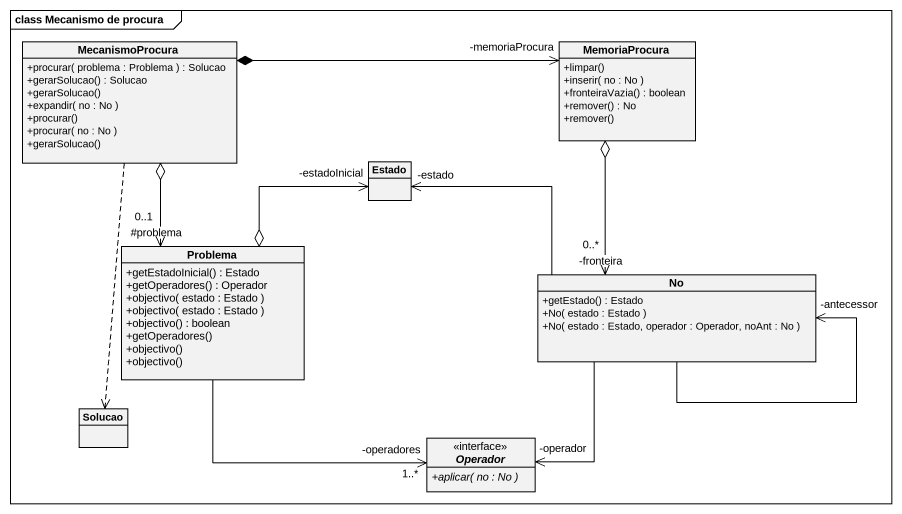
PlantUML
@startuml
mainframe class Mecanismo de procura
hide circle
hide empty members
skinparam classAttributeIconSize 0
class MecanismoProcura {
  +procurar( problema : Problema ) : Solucao
  +gerarSolucao() : Solucao
  +gerarSolucao()
  +expandir( no : No )
  +procurar()
  +procurar( no : No )
  +gerarSolucao()
}
class MemoriaProcura {
  +limpar()
  +inserir( no : No )
  +fronteiraVazia() : boolean
  +remover() : No
  +remover()
}
class Estado
class Problema {
  +getEstadoInicial() : Estado
  +getOperadores() : Operador
  +objectivo( estado : Estado )
  +objectivo( estado : Estado )
  +objectivo() : boolean
  +getOperadores()
  +objectivo()
  +objectivo()
}
class No {
  +getEstado() : Estado
  +No( estado : Estado )
  +No( estado : Estado, operador : Operador, noAnt : No )
}
class Solucao
interface Operador {
  {abstract} +aplicar( no : No )
}
MecanismoProcura *-right-> "-memoriaProcura" MemoriaProcura
MecanismoProcura o--> "#problema\n0..1" Problema
MecanismoProcura ..> Solucao
MemoriaProcura o--> "-fronteira\n0..*" No
Problema o-up-> "-estadoInicial" Estado
Problema -right-> "-operadores\n1..*" Operador
No "-estado" -left-> Estado
No --> "-antecessor" No
No --> "-operador" Operador
@enduml
